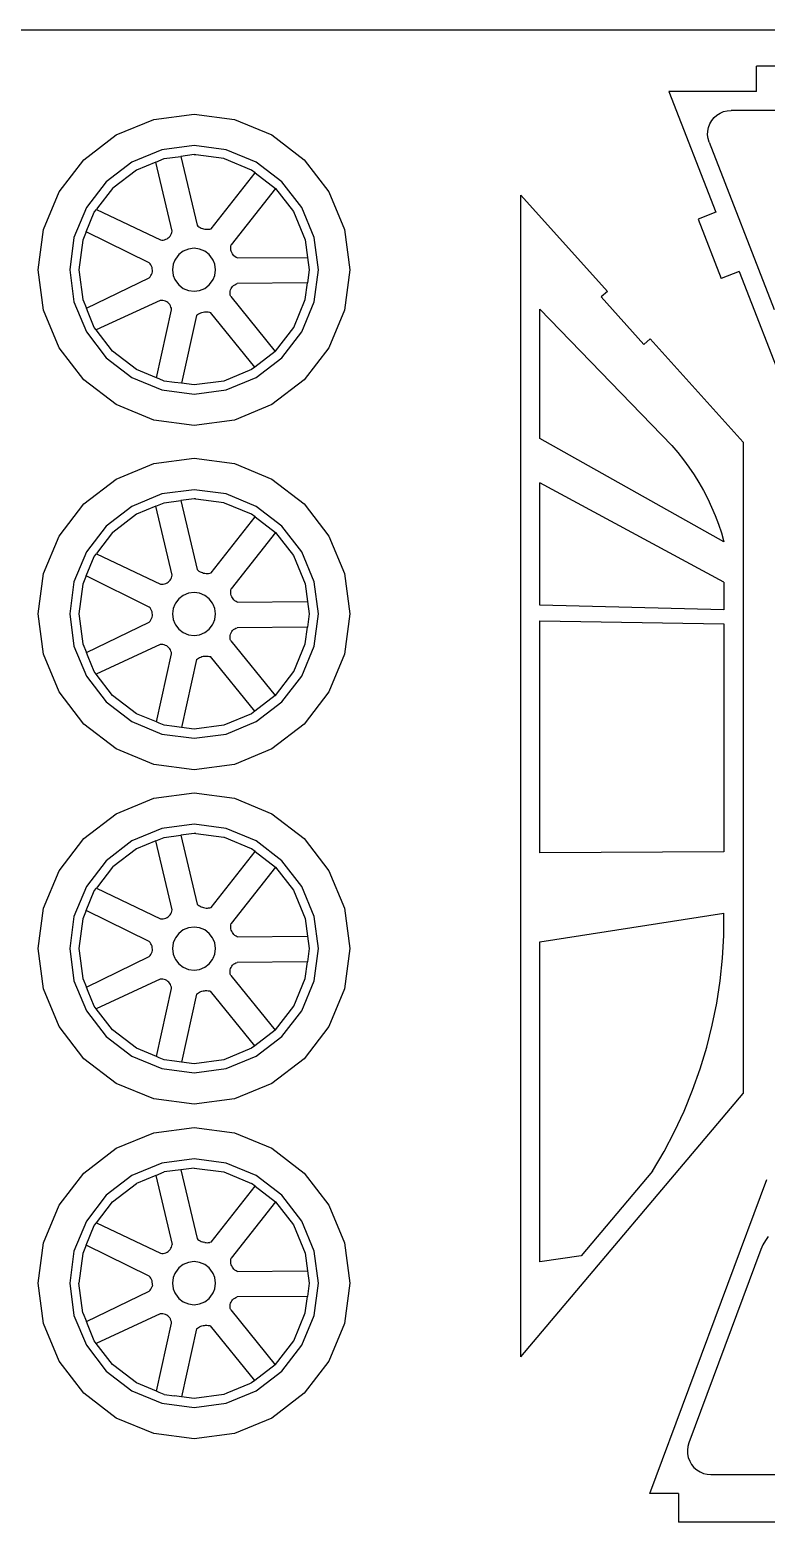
# Model space of a CAD drawing. Extents: x -24.2 to 24.2, y -5.6 to 5.6.
# Drawn here: x 18.857 to 21.166, y 0.9 to 5.583 of the extents above; entities that cross this region are included whole.
import ezdxf

# ---------------------------------------------------------------- set-up
doc = ezdxf.new("R2010")
doc.units = 0
doc.header["$MEASUREMENT"] = 0
doc.layers.get('0').update_dxf_attribs({"linetype": 'CONTINUOUS'})

msp = doc.modelspace()

# ---------------------------------------------------------------- linework, layer by layer
for p, q in [((-24.1509, 5.583), (24.1509, 5.583)), ((21.1364, 5.39), (21.1364, 5.4693)), ((22.8364, 5.4693), (21.1364, 5.4693)), ((20.8612, 5.39), (21.0086, 5.011)), ((21.1364, 5.39), (20.8612, 5.39)), ((19.1272, 5.2532), (19.2451, 5.302)), ((19.2451, 5.302), (19.3716, 5.3187)), ((19.3716, 5.3187), (19.498, 5.302)), ((19.498, 5.302), (19.6159, 5.2532)), ((20.9895, 5.2879), (20.9954, 5.2982)), ((20.9954, 5.2982), (21.0029, 5.3074)), ((21.0029, 5.3074), (21.0117, 5.3153)), ((21.0117, 5.3153), (21.0217, 5.3216)), ((21.0217, 5.3216), (21.0326, 5.3263)), ((21.0326, 5.3263), (21.0441, 5.3292)), ((21.0441, 5.3292), (21.056, 5.3301)), ((22.9168, 5.3301), (21.056, 5.3301)), ((19.026, 5.1755), (19.1272, 5.2532)), ((19.6159, 5.2532), (19.7171, 5.1755)), ((20.9827, 5.2533), (20.9831, 5.2651)), ((20.9842, 5.2415), (20.9827, 5.2533)), ((20.9831, 5.2651), (20.9854, 5.2768)), ((20.9854, 5.2768), (20.9895, 5.2879)), ((19.2706, 5.2067), (19.1766, 5.1677)), ((19.3716, 5.22), (19.2706, 5.2067)), ((19.4725, 5.2067), (19.3716, 5.22)), ((19.5666, 5.1677), (19.4725, 5.2067)), ((20.9876, 5.2301), (20.9842, 5.2415)), ((20.9876, 5.2301), (21.1917, 4.7054)), ((18.9484, 5.0743), (19.026, 5.1755)), ((19.1766, 5.1677), (19.0958, 5.1058)), ((19.2516, 5.168), (19.1909, 5.1429)), ((19.2516, 5.168), (19.2781, 5.179)), ((19.3025, 4.9516), (19.2516, 5.168)), ((19.2781, 5.179), (19.3299, 5.1858)), ((19.3716, 5.1913), (19.3299, 5.1858)), ((19.3299, 5.1858), (19.3809, 4.9697)), ((19.3726, 5.1912), (19.3716, 5.1913)), ((19.373, 5.1911), (19.3726, 5.1912)), ((19.3733, 5.1911), (19.373, 5.1911)), ((19.3737, 5.191), (19.3733, 5.1911)), ((19.3741, 5.191), (19.3737, 5.191)), ((19.3745, 5.1909), (19.3741, 5.191)), ((19.3749, 5.1909), (19.3745, 5.1909)), ((19.3753, 5.1908), (19.3749, 5.1909)), ((19.3758, 5.1908), (19.3753, 5.1908)), ((19.3762, 5.1907), (19.3758, 5.1908)), ((19.3767, 5.1907), (19.3762, 5.1907)), ((19.3772, 5.1906), (19.3767, 5.1907)), ((19.3776, 5.1905), (19.3772, 5.1906)), ((19.4651, 5.179), (19.3776, 5.1905)), ((19.4671, 5.1782), (19.4651, 5.179)), ((19.5522, 5.1429), (19.4671, 5.1782)), ((19.6473, 5.1058), (19.5666, 5.1677)), ((19.7171, 5.1755), (19.7948, 5.0743)), ((19.0958, 5.1058), (19.0338, 5.025)), ((19.1909, 5.1429), (19.1168, 5.086)), ((19.4252, 4.9589), (19.5632, 5.1345)), ((19.5632, 5.1345), (19.5522, 5.1429)), ((19.5632, 5.1345), (19.6271, 5.0855)), ((19.7093, 5.025), (19.6473, 5.1058)), ((18.8995, 4.9565), (18.9484, 5.0743)), ((19.1161, 5.0855), (19.069, 5.0242)), ((19.1168, 5.086), (19.1161, 5.0855)), ((19.6271, 5.0855), (19.488, 4.9084)), ((19.6271, 5.0855), (19.6831, 5.0131)), ((19.7948, 5.0743), (19.8436, 4.9565)), ((20.3962, 1.4184), (20.3962, 5.0643)), ((20.3962, 5.0643), (20.6683, 4.762)), ((19.0338, 5.025), (18.9949, 4.9309)), ((19.0586, 5.0107), (19.0651, 5.0191)), ((19.069, 5.0242), (19.0651, 5.0191)), ((19.0651, 5.0191), (19.2665, 4.9238)), ((19.6831, 5.0131), (19.7202, 4.9245)), ((19.7483, 4.9309), (19.7093, 5.025)), ((21.0086, 5.011), (20.9527, 4.9892)), ((19.0332, 4.9493), (19.0586, 5.0107)), ((19.3809, 4.9697), (19.3839, 4.9671)), ((19.3839, 4.9671), (19.3871, 4.9648)), ((19.3871, 4.9648), (19.3905, 4.9627)), ((20.9527, 4.9892), (21.0252, 4.8028)), ((18.8829, 4.83), (18.8995, 4.9565)), ((18.9949, 4.9309), (18.9816, 4.83)), ((19.0225, 4.9235), (19.0102, 4.83)), ((19.0332, 4.9493), (19.0225, 4.9235)), ((19.2311, 4.8517), (19.0332, 4.9493)), ((19.2665, 4.9238), (19.2707, 4.9234)), ((19.2707, 4.9234), (19.275, 4.9235)), ((19.275, 4.9235), (19.2792, 4.9243)), ((19.2792, 4.9243), (19.2832, 4.9256)), ((19.2832, 4.9256), (19.2871, 4.9274)), ((19.2871, 4.9274), (19.2906, 4.9298)), ((19.2906, 4.9298), (19.2938, 4.9326)), ((19.2938, 4.9326), (19.2966, 4.9359)), ((19.2966, 4.9359), (19.2989, 4.9395)), ((19.2989, 4.9395), (19.3006, 4.9434)), ((19.3006, 4.9434), (19.3019, 4.9474)), ((19.3019, 4.9474), (19.3025, 4.9516)), ((19.3905, 4.9627), (19.3941, 4.961)), ((19.3941, 4.961), (19.3978, 4.9596)), ((19.3978, 4.9596), (19.4016, 4.9585)), ((19.4016, 4.9585), (19.4055, 4.9577)), ((19.4055, 4.9577), (19.4094, 4.9572)), ((19.4094, 4.9572), (19.4134, 4.9571)), ((19.4134, 4.9571), (19.4174, 4.9574)), ((19.4174, 4.9574), (19.4213, 4.9579)), ((19.4213, 4.9579), (19.4252, 4.9589)), ((19.7202, 4.9245), (19.7278, 4.8687)), ((19.7616, 4.83), (19.7483, 4.9309)), ((19.8436, 4.9565), (19.8603, 4.83)), ((19.3238, 4.8777), (19.3131, 4.8637)), ((19.3378, 4.8884), (19.3238, 4.8777)), ((19.3541, 4.8952), (19.3378, 4.8884)), ((19.3716, 4.8975), (19.3541, 4.8952)), ((19.389, 4.8952), (19.3716, 4.8975)), ((19.4053, 4.8884), (19.389, 4.8952)), ((19.4193, 4.8777), (19.4053, 4.8884)), ((19.43, 4.8637), (19.4193, 4.8777)), ((19.4866, 4.9002), (19.4871, 4.9043)), ((19.4867, 4.8961), (19.4866, 4.9002)), ((19.4872, 4.892), (19.4867, 4.8961)), ((19.4871, 4.9043), (19.488, 4.9084)), ((19.4882, 4.888), (19.4872, 4.892)), ((19.4897, 4.8841), (19.4882, 4.888)), ((19.4917, 4.8805), (19.4897, 4.8841)), ((19.4941, 4.8771), (19.4917, 4.8805)), ((19.4969, 4.874), (19.4941, 4.8771)), ((19.5, 4.8713), (19.4969, 4.874)), ((19.5034, 4.869), (19.5, 4.8713)), ((18.8995, 4.7035), (18.8829, 4.83)), ((18.9816, 4.83), (18.9949, 4.729)), ((19.0102, 4.83), (19.0112, 4.8228)), ((19.2338, 4.8488), (19.2311, 4.8517)), ((19.2363, 4.8452), (19.2338, 4.8488)), ((19.2383, 4.8413), (19.2363, 4.8452)), ((19.2398, 4.8371), (19.2383, 4.8413)), ((19.2407, 4.8328), (19.2398, 4.8371)), ((19.2399, 4.8197), (19.2408, 4.824)), ((19.241, 4.8284), (19.2407, 4.8328)), ((19.2408, 4.824), (19.241, 4.8284)), ((19.3064, 4.8475), (19.3041, 4.83)), ((19.3041, 4.83), (19.3064, 4.8125)), ((19.3116, 4.86), (19.3064, 4.8475)), ((19.3131, 4.8637), (19.3116, 4.86)), ((19.4316, 4.86), (19.43, 4.8637)), ((19.4368, 4.8475), (19.4316, 4.86)), ((19.4391, 4.83), (19.4368, 4.8475)), ((19.4368, 4.8125), (19.4391, 4.83)), ((19.5071, 4.8671), (19.5034, 4.869)), ((19.5071, 4.8671), (19.7278, 4.8687)), ((19.7329, 4.83), (19.7275, 4.7887)), ((19.7278, 4.8687), (19.7329, 4.83)), ((19.7483, 4.729), (19.7616, 4.83)), ((19.8603, 4.83), (19.8436, 4.7035)), ((21.0811, 4.8246), (21.0252, 4.8028)), ((21.0811, 4.8246), (21.2286, 4.4455)), ((19.0112, 4.8228), (19.0225, 4.7365)), ((19.0338, 4.7093), (19.2311, 4.8047)), ((19.2311, 4.8047), (19.234, 4.8079)), ((19.234, 4.8079), (19.2365, 4.8116)), ((19.2365, 4.8116), (19.2385, 4.8155)), ((19.2385, 4.8155), (19.2399, 4.8197)), ((19.3064, 4.8125), (19.3116, 4.8)), ((19.3116, 4.8), (19.3131, 4.7962)), ((19.3131, 4.7962), (19.3238, 4.7823)), ((19.3238, 4.7823), (19.3378, 4.7715)), ((19.4053, 4.7715), (19.4193, 4.7823)), ((19.4193, 4.7823), (19.43, 4.7962)), ((19.43, 4.7962), (19.4316, 4.8)), ((19.4316, 4.8), (19.4368, 4.8125)), ((19.4901, 4.7746), (19.4927, 4.7779)), ((19.4927, 4.7779), (19.4958, 4.7808)), ((19.4958, 4.7808), (19.4993, 4.7833)), ((19.4993, 4.7833), (19.5031, 4.7853)), ((19.5031, 4.7853), (19.5071, 4.7867)), ((19.7275, 4.7887), (19.5071, 4.7867)), ((19.7206, 4.7365), (19.7275, 4.7887)), ((19.0225, 4.7365), (19.0338, 4.7093)), ((19.2654, 4.7337), (19.0648, 4.6412)), ((19.2697, 4.734), (19.2654, 4.7337)), ((19.274, 4.7337), (19.2697, 4.734)), ((19.2782, 4.7329), (19.274, 4.7337)), ((19.2822, 4.7314), (19.2782, 4.7329)), ((19.286, 4.7295), (19.2822, 4.7314)), ((19.3378, 4.7715), (19.3541, 4.7648)), ((19.3541, 4.7648), (19.3716, 4.7625)), ((19.3716, 4.7625), (19.389, 4.7648)), ((19.389, 4.7648), (19.4053, 4.7715)), ((19.4846, 4.7586), (19.4851, 4.7629)), ((19.4846, 4.7543), (19.4846, 4.7586)), ((19.4853, 4.7501), (19.4846, 4.7543)), ((19.4851, 4.7629), (19.4862, 4.767)), ((19.4865, 4.746), (19.4853, 4.7501)), ((19.4862, 4.767), (19.4879, 4.7709)), ((19.4865, 4.746), (19.6261, 4.5737)), ((19.4879, 4.7709), (19.4901, 4.7746)), ((19.6845, 4.6493), (19.7206, 4.7365)), ((20.6683, 4.762), (20.649, 4.7447)), ((20.649, 4.7447), (20.7828, 4.596)), ((18.9484, 4.5856), (18.8995, 4.7035)), ((18.9949, 4.729), (19.0338, 4.635)), ((19.0394, 4.6957), (19.0338, 4.7093)), ((19.0586, 4.6493), (19.0394, 4.6957)), ((19.2539, 4.491), (19.301, 4.7048)), ((19.2895, 4.727), (19.286, 4.7295)), ((19.2926, 4.7241), (19.2895, 4.727)), ((19.2953, 4.7208), (19.2926, 4.7241)), ((19.2976, 4.7171), (19.2953, 4.7208)), ((19.2993, 4.7132), (19.2976, 4.7171)), ((19.3004, 4.7091), (19.2993, 4.7132)), ((19.301, 4.7048), (19.3004, 4.7091)), ((19.3788, 4.6868), (19.3323, 4.4738)), ((19.3788, 4.6868), (19.382, 4.6892)), ((19.382, 4.6892), (19.3853, 4.6914)), ((19.3853, 4.6914), (19.3888, 4.6932)), ((19.3888, 4.6932), (19.3924, 4.6948)), ((19.3924, 4.6948), (19.3962, 4.6961)), ((19.3962, 4.6961), (19.4001, 4.6971)), ((19.4001, 4.6971), (19.404, 4.6977)), ((19.404, 4.6977), (19.4079, 4.698)), ((19.4079, 4.698), (19.4119, 4.698)), ((19.4119, 4.698), (19.4159, 4.6977)), ((19.4159, 4.6977), (19.4198, 4.697)), ((19.4198, 4.697), (19.4236, 4.6961)), ((19.5624, 4.5248), (19.4236, 4.6961)), ((19.7093, 4.635), (19.7483, 4.729)), ((19.8436, 4.7035), (19.7948, 4.5856)), ((20.8702, 4.2786), (20.4561, 4.7065)), ((20.4561, 4.3002), (20.4561, 4.7065)), ((19.0648, 4.6412), (19.0586, 4.6493)), ((19.1161, 4.5745), (19.0648, 4.6412)), ((19.6271, 4.5745), (19.6845, 4.6493)), ((19.0338, 4.635), (19.0958, 4.5542)), ((19.6473, 4.5542), (19.7093, 4.635)), ((20.8021, 4.6134), (20.7828, 4.596)), ((20.8021, 4.6134), (21.0937, 4.2893)), ((19.026, 4.4844), (18.9484, 4.5856)), ((19.0958, 4.5542), (19.1766, 4.4922)), ((19.1909, 4.5171), (19.1161, 4.5745)), ((19.6261, 4.5737), (19.5624, 4.5248)), ((19.5666, 4.4922), (19.6473, 4.5542)), ((19.6261, 4.5737), (19.6271, 4.5745)), ((19.7948, 4.5856), (19.7171, 4.4844)), ((19.2539, 4.491), (19.1909, 4.5171)), ((19.5522, 4.5171), (19.4651, 4.481)), ((19.5624, 4.5248), (19.5522, 4.5171)), ((19.1272, 4.4068), (19.026, 4.4844)), ((19.1766, 4.4922), (19.2706, 4.4533)), ((19.2624, 4.4874), (19.2539, 4.491)), ((19.2781, 4.481), (19.2624, 4.4874)), ((19.2706, 4.4533), (19.3716, 4.44)), ((19.3105, 4.4767), (19.2781, 4.481)), ((19.3323, 4.4738), (19.3105, 4.4767)), ((19.3716, 4.4686), (19.3323, 4.4738)), ((19.4651, 4.481), (19.3716, 4.4686)), ((19.3716, 4.44), (19.4725, 4.4533)), ((19.4725, 4.4533), (19.5666, 4.4922)), ((19.7171, 4.4844), (19.6159, 4.4068)), ((19.2451, 4.358), (19.1272, 4.4068)), ((19.6159, 4.4068), (19.498, 4.358)), ((19.3716, 4.3413), (19.2451, 4.358)), ((19.498, 4.358), (19.3716, 4.3413)), ((21.0338, 3.9766), (20.4561, 4.3002)), ((20.8702, 4.2786), (20.889, 4.2567)), ((21.0937, 4.2893), (21.0937, 2.2451)), ((19.1272, 4.1732), (19.2451, 4.222)), ((19.2451, 4.222), (19.3716, 4.2387)), ((19.3716, 4.2387), (19.498, 4.222)), ((19.498, 4.222), (19.6159, 4.1732)), ((20.889, 4.2567), (20.9069, 4.234)), ((20.9069, 4.234), (20.924, 4.2107)), ((19.026, 4.0955), (19.1272, 4.1732)), ((19.6159, 4.1732), (19.7171, 4.0955)), ((20.924, 4.2107), (20.9401, 4.1868)), ((20.9401, 4.1868), (20.9553, 4.1622)), ((19.2706, 4.1267), (19.1766, 4.0877)), ((19.3716, 4.14), (19.2706, 4.1267)), ((19.4725, 4.1267), (19.3716, 4.14)), ((19.5666, 4.0877), (19.4725, 4.1267)), ((20.4561, 3.7771), (20.4561, 4.162)), ((21.0338, 3.8494), (20.4561, 4.162)), ((20.9553, 4.1622), (20.9696, 4.1371)), ((20.9696, 4.1371), (20.9828, 4.1115)), ((18.9484, 3.9943), (19.026, 4.0955)), ((19.1766, 4.0877), (19.0958, 4.0258)), ((19.2516, 4.088), (19.1909, 4.0629)), ((19.2516, 4.088), (19.2781, 4.099)), ((19.3025, 3.8716), (19.2516, 4.088)), ((19.2781, 4.099), (19.3299, 4.1058)), ((19.3716, 4.1113), (19.3299, 4.1058)), ((19.3299, 4.1058), (19.3809, 3.8897)), ((19.3726, 4.1112), (19.3716, 4.1113)), ((19.373, 4.1111), (19.3726, 4.1112)), ((19.3733, 4.1111), (19.373, 4.1111)), ((19.3737, 4.111), (19.3733, 4.1111)), ((19.3741, 4.111), (19.3737, 4.111)), ((19.3745, 4.1109), (19.3741, 4.111)), ((19.3749, 4.1109), (19.3745, 4.1109)), ((19.3753, 4.1108), (19.3749, 4.1109)), ((19.3758, 4.1108), (19.3753, 4.1108)), ((19.3762, 4.1107), (19.3758, 4.1108)), ((19.3767, 4.1107), (19.3762, 4.1107)), ((19.3772, 4.1106), (19.3767, 4.1107)), ((19.3776, 4.1105), (19.3772, 4.1106)), ((19.4651, 4.099), (19.3776, 4.1105)), ((19.4671, 4.0982), (19.4651, 4.099)), ((19.5522, 4.0629), (19.4671, 4.0982)), ((19.6473, 4.0258), (19.5666, 4.0877)), ((19.7171, 4.0955), (19.7948, 3.9943)), ((20.9828, 4.1115), (20.9951, 4.0853)), ((20.9951, 4.0853), (21.0063, 4.0587)), ((19.1909, 4.0629), (19.1168, 4.006)), ((19.4252, 3.8789), (19.5632, 4.0545)), ((19.5632, 4.0545), (19.5522, 4.0629)), ((19.5632, 4.0545), (19.6271, 4.0055)), ((21.0063, 4.0587), (21.0165, 4.0317)), ((21.0165, 4.0317), (21.0257, 4.0043)), ((18.8995, 3.8765), (18.9484, 3.9943)), ((19.0958, 4.0258), (19.0338, 3.945)), ((19.1161, 4.0055), (19.069, 3.9442)), ((19.1168, 4.006), (19.1161, 4.0055)), ((19.6271, 4.0055), (19.488, 3.8284)), ((19.6271, 4.0055), (19.6831, 3.9331)), ((19.7093, 3.945), (19.6473, 4.0258)), ((19.7948, 3.9943), (19.8436, 3.8765)), ((21.0257, 4.0043), (21.0338, 3.9766)), ((19.0338, 3.945), (18.9949, 3.8509)), ((19.0586, 3.9307), (19.0651, 3.9391)), ((19.069, 3.9442), (19.0651, 3.9391)), ((19.0651, 3.9391), (19.2665, 3.8438)), ((19.7483, 3.8509), (19.7093, 3.945)), ((19.0332, 3.8693), (19.0586, 3.9307)), ((19.3809, 3.8897), (19.3839, 3.8871)), ((19.3839, 3.8871), (19.3871, 3.8848)), ((19.6831, 3.9331), (19.7202, 3.8445)), ((18.8829, 3.75), (18.8995, 3.8765)), ((18.9949, 3.8509), (18.9816, 3.75)), ((19.0225, 3.8435), (19.0102, 3.75)), ((19.0332, 3.8693), (19.0225, 3.8435)), ((19.2311, 3.7717), (19.0332, 3.8693)), ((19.2665, 3.8438), (19.2707, 3.8434)), ((19.2707, 3.8434), (19.275, 3.8435)), ((19.275, 3.8435), (19.2792, 3.8443)), ((19.2792, 3.8443), (19.2832, 3.8456)), ((19.2832, 3.8456), (19.2871, 3.8474)), ((19.2871, 3.8474), (19.2906, 3.8498)), ((19.2906, 3.8498), (19.2938, 3.8526)), ((19.2938, 3.8526), (19.2966, 3.8559)), ((19.2966, 3.8559), (19.2989, 3.8595)), ((19.2989, 3.8595), (19.3006, 3.8634)), ((19.3006, 3.8634), (19.3019, 3.8674)), ((19.3019, 3.8674), (19.3025, 3.8716)), ((19.3871, 3.8848), (19.3905, 3.8827)), ((19.3905, 3.8827), (19.3941, 3.881)), ((19.3941, 3.881), (19.3978, 3.8796)), ((19.3978, 3.8796), (19.4016, 3.8785)), ((19.4016, 3.8785), (19.4055, 3.8777)), ((19.4055, 3.8777), (19.4094, 3.8772)), ((19.4094, 3.8772), (19.4134, 3.8771)), ((19.4134, 3.8771), (19.4174, 3.8774)), ((19.4174, 3.8774), (19.4213, 3.8779)), ((19.4213, 3.8779), (19.4252, 3.8789)), ((19.7202, 3.8445), (19.7278, 3.7887)), ((19.7616, 3.75), (19.7483, 3.8509)), ((19.8436, 3.8765), (19.8603, 3.75)), ((21.0338, 3.8494), (21.0338, 3.7632)), ((19.3238, 3.7977), (19.3131, 3.7837)), ((19.3378, 3.8084), (19.3238, 3.7977)), ((19.3541, 3.8152), (19.3378, 3.8084)), ((19.3716, 3.8175), (19.3541, 3.8152)), ((19.389, 3.8152), (19.3716, 3.8175)), ((19.4053, 3.8084), (19.389, 3.8152)), ((19.4193, 3.7977), (19.4053, 3.8084)), ((19.43, 3.7837), (19.4193, 3.7977)), ((19.4866, 3.8202), (19.4871, 3.8243)), ((19.4867, 3.8161), (19.4866, 3.8202)), ((19.4872, 3.812), (19.4867, 3.8161)), ((19.4871, 3.8243), (19.488, 3.8284)), ((19.4882, 3.808), (19.4872, 3.812)), ((19.4897, 3.8041), (19.4882, 3.808)), ((19.4917, 3.8005), (19.4897, 3.8041)), ((19.4941, 3.7971), (19.4917, 3.8005)), ((19.4969, 3.794), (19.4941, 3.7971)), ((19.5, 3.7913), (19.4969, 3.794)), ((18.8995, 3.6235), (18.8829, 3.75)), ((18.9816, 3.75), (18.9949, 3.649)), ((19.0102, 3.75), (19.0112, 3.7428)), ((19.2338, 3.7688), (19.2311, 3.7717)), ((19.2363, 3.7652), (19.2338, 3.7688)), ((19.2383, 3.7613), (19.2363, 3.7652)), ((19.2398, 3.7571), (19.2383, 3.7613)), ((19.2407, 3.7528), (19.2398, 3.7571)), ((19.241, 3.7484), (19.2407, 3.7528)), ((19.2408, 3.744), (19.241, 3.7484)), ((19.3064, 3.7675), (19.3041, 3.75)), ((19.3041, 3.75), (19.3064, 3.7325)), ((19.3116, 3.78), (19.3064, 3.7675)), ((19.3131, 3.7837), (19.3116, 3.78)), ((19.4316, 3.78), (19.43, 3.7837)), ((19.4368, 3.7675), (19.4316, 3.78)), ((19.4391, 3.75), (19.4368, 3.7675)), ((19.4368, 3.7325), (19.4391, 3.75)), ((19.5034, 3.789), (19.5, 3.7913)), ((19.5071, 3.7871), (19.5034, 3.789)), ((19.5071, 3.7871), (19.7278, 3.7887)), ((19.7329, 3.75), (19.7275, 3.7087)), ((19.7278, 3.7887), (19.7329, 3.75)), ((19.7483, 3.649), (19.7616, 3.75)), ((19.8603, 3.75), (19.8436, 3.6235)), ((21.0338, 3.7632), (20.4561, 3.7771)), ((19.0112, 3.7428), (19.0225, 3.6565)), ((19.0338, 3.6293), (19.2311, 3.7247)), ((19.2311, 3.7247), (19.234, 3.7279)), ((19.234, 3.7279), (19.2365, 3.7316)), ((19.2365, 3.7316), (19.2385, 3.7355)), ((19.2385, 3.7355), (19.2399, 3.7397)), ((19.2399, 3.7397), (19.2408, 3.744)), ((19.3064, 3.7325), (19.3116, 3.72)), ((19.3116, 3.72), (19.3131, 3.7162)), ((19.3131, 3.7162), (19.3238, 3.7023)), ((19.3238, 3.7023), (19.3378, 3.6915)), ((19.4053, 3.6915), (19.4193, 3.7023)), ((19.4193, 3.7023), (19.43, 3.7162)), ((19.43, 3.7162), (19.4316, 3.72)), ((19.4316, 3.72), (19.4368, 3.7325)), ((19.4927, 3.6979), (19.4958, 3.7008)), ((19.4958, 3.7008), (19.4993, 3.7033)), ((19.4993, 3.7033), (19.5031, 3.7053)), ((19.5031, 3.7053), (19.5071, 3.7067)), ((19.7275, 3.7087), (19.5071, 3.7067)), ((19.7206, 3.6565), (19.7275, 3.7087)), ((20.4561, 3.0008), (20.4561, 3.7281)), ((20.4561, 3.7281), (21.0338, 3.7194)), ((21.0338, 3.7194), (21.0338, 3.0034)), ((19.0225, 3.6565), (19.0338, 3.6293)), ((19.2654, 3.6537), (19.0648, 3.5612)), ((19.2697, 3.654), (19.2654, 3.6537)), ((19.274, 3.6537), (19.2697, 3.654)), ((19.2782, 3.6529), (19.274, 3.6537)), ((19.2822, 3.6514), (19.2782, 3.6529)), ((19.3378, 3.6915), (19.3541, 3.6848)), ((19.3541, 3.6848), (19.3716, 3.6825)), ((19.3716, 3.6825), (19.389, 3.6848)), ((19.389, 3.6848), (19.4053, 3.6915)), ((19.4846, 3.6786), (19.4851, 3.6829)), ((19.4846, 3.6743), (19.4846, 3.6786)), ((19.4853, 3.6701), (19.4846, 3.6743)), ((19.4851, 3.6829), (19.4862, 3.687)), ((19.4865, 3.666), (19.4853, 3.6701)), ((19.4862, 3.687), (19.4879, 3.6909)), ((19.4865, 3.666), (19.6261, 3.4937)), ((19.4879, 3.6909), (19.4901, 3.6946)), ((19.4901, 3.6946), (19.4927, 3.6979)), ((19.6845, 3.5693), (19.7206, 3.6565)), ((18.9484, 3.5056), (18.8995, 3.6235)), ((18.9949, 3.649), (19.0338, 3.555)), ((19.0394, 3.6157), (19.0338, 3.6293)), ((19.0586, 3.5693), (19.0394, 3.6157)), ((19.2539, 3.411), (19.301, 3.6248)), ((19.286, 3.6495), (19.2822, 3.6514)), ((19.2895, 3.647), (19.286, 3.6495)), ((19.2926, 3.6441), (19.2895, 3.647)), ((19.2953, 3.6408), (19.2926, 3.6441)), ((19.2976, 3.6371), (19.2953, 3.6408)), ((19.2993, 3.6332), (19.2976, 3.6371)), ((19.3004, 3.6291), (19.2993, 3.6332)), ((19.301, 3.6248), (19.3004, 3.6291)), ((19.3788, 3.6068), (19.3323, 3.3938)), ((19.3788, 3.6068), (19.382, 3.6092)), ((19.382, 3.6092), (19.3853, 3.6114)), ((19.3853, 3.6114), (19.3888, 3.6132)), ((19.3888, 3.6132), (19.3924, 3.6148)), ((19.3924, 3.6148), (19.3962, 3.6161)), ((19.3962, 3.6161), (19.4001, 3.6171)), ((19.4001, 3.6171), (19.404, 3.6177)), ((19.404, 3.6177), (19.4079, 3.618)), ((19.4079, 3.618), (19.4119, 3.618)), ((19.4119, 3.618), (19.4159, 3.6177)), ((19.4159, 3.6177), (19.4198, 3.617)), ((19.4198, 3.617), (19.4236, 3.6161)), ((19.5624, 3.4448), (19.4236, 3.6161)), ((19.7093, 3.555), (19.7483, 3.649)), ((19.8436, 3.6235), (19.7948, 3.5056)), ((19.0648, 3.5612), (19.0586, 3.5693)), ((19.1161, 3.4945), (19.0648, 3.5612)), ((19.6271, 3.4945), (19.6845, 3.5693)), ((19.0338, 3.555), (19.0958, 3.4742)), ((19.6473, 3.4742), (19.7093, 3.555)), ((19.026, 3.4044), (18.9484, 3.5056)), ((19.0958, 3.4742), (19.1766, 3.4122)), ((19.1909, 3.4371), (19.1161, 3.4945)), ((19.6261, 3.4937), (19.5624, 3.4448)), ((19.5666, 3.4122), (19.6473, 3.4742)), ((19.6261, 3.4937), (19.6271, 3.4945)), ((19.7948, 3.5056), (19.7171, 3.4044)), ((19.2539, 3.411), (19.1909, 3.4371)), ((19.5522, 3.4371), (19.4651, 3.401)), ((19.5624, 3.4448), (19.5522, 3.4371)), ((19.1272, 3.3268), (19.026, 3.4044)), ((19.1766, 3.4122), (19.2706, 3.3733)), ((19.2624, 3.4074), (19.2539, 3.411)), ((19.2781, 3.401), (19.2624, 3.4074)), ((19.2706, 3.3733), (19.3716, 3.36)), ((19.3105, 3.3967), (19.2781, 3.401)), ((19.3323, 3.3938), (19.3105, 3.3967)), ((19.3716, 3.3886), (19.3323, 3.3938)), ((19.4651, 3.401), (19.3716, 3.3886)), ((19.3716, 3.36), (19.4725, 3.3733)), ((19.4725, 3.3733), (19.5666, 3.4122)), ((19.7171, 3.4044), (19.6159, 3.3268)), ((19.2451, 3.278), (19.1272, 3.3268)), ((19.6159, 3.3268), (19.498, 3.278)), ((19.3716, 3.2613), (19.2451, 3.278)), ((19.498, 3.278), (19.3716, 3.2613)), ((19.2451, 3.172), (19.3716, 3.1887)), ((19.3716, 3.1887), (19.498, 3.172)), ((19.1272, 3.1232), (19.2451, 3.172)), ((19.498, 3.172), (19.6159, 3.1232)), ((19.026, 3.0455), (19.1272, 3.1232)), ((19.6159, 3.1232), (19.7171, 3.0455)), ((18.9484, 2.9443), (19.026, 3.0455)), ((19.2706, 3.0767), (19.1766, 3.0377)), ((19.2516, 3.038), (19.2781, 3.049)), ((19.3716, 3.09), (19.2706, 3.0767)), ((19.2781, 3.049), (19.3299, 3.0558)), ((19.3716, 3.0613), (19.3299, 3.0558)), ((19.3299, 3.0558), (19.3809, 2.8397)), ((19.4725, 3.0767), (19.3716, 3.09)), ((19.3726, 3.0612), (19.3716, 3.0613)), ((19.373, 3.0611), (19.3726, 3.0612)), ((19.3733, 3.0611), (19.373, 3.0611)), ((19.3737, 3.061), (19.3733, 3.0611)), ((19.3741, 3.061), (19.3737, 3.061)), ((19.3745, 3.0609), (19.3741, 3.061)), ((19.3749, 3.0609), (19.3745, 3.0609)), ((19.3753, 3.0608), (19.3749, 3.0609)), ((19.3758, 3.0608), (19.3753, 3.0608)), ((19.3762, 3.0607), (19.3758, 3.0608)), ((19.3767, 3.0607), (19.3762, 3.0607)), ((19.3772, 3.0606), (19.3767, 3.0607)), ((19.3776, 3.0605), (19.3772, 3.0606)), ((19.4651, 3.049), (19.3776, 3.0605)), ((19.4671, 3.0482), (19.4651, 3.049)), ((19.5522, 3.0129), (19.4671, 3.0482)), ((19.5666, 3.0377), (19.4725, 3.0767)), ((19.7171, 3.0455), (19.7948, 2.9443)), ((19.1766, 3.0377), (19.0958, 2.9758)), ((19.1909, 3.0129), (19.1168, 2.956)), ((19.2516, 3.038), (19.1909, 3.0129)), ((19.3025, 2.8216), (19.2516, 3.038)), ((19.4252, 2.8289), (19.5632, 3.0045)), ((19.5632, 3.0045), (19.5522, 3.0129)), ((19.5632, 3.0045), (19.6271, 2.9555)), ((19.6473, 2.9758), (19.5666, 3.0377)), ((21.0338, 3.0034), (20.4561, 3.0008)), ((19.0958, 2.9758), (19.0338, 2.895)), ((19.1161, 2.9555), (19.069, 2.8942)), ((19.1168, 2.956), (19.1161, 2.9555)), ((19.6271, 2.9555), (19.488, 2.7784)), ((19.6271, 2.9555), (19.6831, 2.8831)), ((19.7093, 2.895), (19.6473, 2.9758)), ((18.8995, 2.8265), (18.9484, 2.9443)), ((19.7948, 2.9443), (19.8436, 2.8265)), ((19.0338, 2.895), (18.9949, 2.8009)), ((19.0332, 2.8193), (19.0586, 2.8807)), ((19.0586, 2.8807), (19.0651, 2.8891)), ((19.069, 2.8942), (19.0651, 2.8891)), ((19.0651, 2.8891), (19.2665, 2.7938)), ((19.6831, 2.8831), (19.7202, 2.7945)), ((19.7483, 2.8009), (19.7093, 2.895)), ((18.8829, 2.7), (18.8995, 2.8265)), ((19.0332, 2.8193), (19.0225, 2.7935)), ((19.2311, 2.7217), (19.0332, 2.8193)), ((19.2989, 2.8095), (19.3006, 2.8134)), ((19.3006, 2.8134), (19.3019, 2.8174)), ((19.3019, 2.8174), (19.3025, 2.8216)), ((19.3809, 2.8397), (19.3839, 2.8371)), ((19.3839, 2.8371), (19.3871, 2.8348)), ((19.3871, 2.8348), (19.3905, 2.8327)), ((19.3905, 2.8327), (19.3941, 2.831)), ((19.3941, 2.831), (19.3978, 2.8296)), ((19.3978, 2.8296), (19.4016, 2.8285)), ((19.4016, 2.8285), (19.4055, 2.8277)), ((19.4055, 2.8277), (19.4094, 2.8272)), ((19.4094, 2.8272), (19.4134, 2.8271)), ((19.4134, 2.8271), (19.4174, 2.8274)), ((19.4174, 2.8274), (19.4213, 2.8279)), ((19.4213, 2.8279), (19.4252, 2.8289)), ((19.8436, 2.8265), (19.8603, 2.7)), ((20.4561, 2.7216), (21.0338, 2.8115)), ((21.0331, 2.7406), (21.0338, 2.8115)), ((18.9949, 2.8009), (18.9816, 2.7)), ((19.0225, 2.7935), (19.0102, 2.7)), ((19.2665, 2.7938), (19.2707, 2.7934)), ((19.2707, 2.7934), (19.275, 2.7935)), ((19.275, 2.7935), (19.2792, 2.7943)), ((19.2792, 2.7943), (19.2832, 2.7956)), ((19.2832, 2.7956), (19.2871, 2.7974)), ((19.2871, 2.7974), (19.2906, 2.7998)), ((19.2906, 2.7998), (19.2938, 2.8026)), ((19.2938, 2.8026), (19.2966, 2.8059)), ((19.2966, 2.8059), (19.2989, 2.8095)), ((19.3541, 2.7652), (19.3378, 2.7584)), ((19.3716, 2.7675), (19.3541, 2.7652)), ((19.389, 2.7652), (19.3716, 2.7675)), ((19.4053, 2.7584), (19.389, 2.7652)), ((19.4866, 2.7702), (19.4871, 2.7743)), ((19.4867, 2.7661), (19.4866, 2.7702)), ((19.4872, 2.762), (19.4867, 2.7661)), ((19.4871, 2.7743), (19.488, 2.7784)), ((19.7202, 2.7945), (19.7278, 2.7387)), ((19.7616, 2.7), (19.7483, 2.8009)), ((19.2338, 2.7188), (19.2311, 2.7217)), ((19.2363, 2.7152), (19.2338, 2.7188)), ((19.3064, 2.7175), (19.3041, 2.7)), ((19.3116, 2.73), (19.3064, 2.7175)), ((19.3131, 2.7337), (19.3116, 2.73)), ((19.3238, 2.7477), (19.3131, 2.7337)), ((19.3378, 2.7584), (19.3238, 2.7477)), ((19.4193, 2.7477), (19.4053, 2.7584)), ((19.43, 2.7337), (19.4193, 2.7477)), ((19.4316, 2.73), (19.43, 2.7337)), ((19.4368, 2.7175), (19.4316, 2.73)), ((19.4391, 2.7), (19.4368, 2.7175)), ((19.4882, 2.758), (19.4872, 2.762)), ((19.4897, 2.7541), (19.4882, 2.758)), ((19.4917, 2.7505), (19.4897, 2.7541)), ((19.4941, 2.7471), (19.4917, 2.7505)), ((19.4969, 2.744), (19.4941, 2.7471)), ((19.5, 2.7413), (19.4969, 2.744)), ((19.5034, 2.739), (19.5, 2.7413)), ((19.5071, 2.7371), (19.5034, 2.739)), ((19.5071, 2.7371), (19.7278, 2.7387)), ((19.7278, 2.7387), (19.7329, 2.7)), ((20.4561, 1.7173), (20.4561, 2.7216)), ((21.0291, 2.6697), (21.0331, 2.7406)), ((18.8995, 2.5735), (18.8829, 2.7)), ((18.9816, 2.7), (18.9949, 2.599)), ((19.0102, 2.7), (19.0112, 2.6928)), ((19.0112, 2.6928), (19.0225, 2.6065)), ((19.0338, 2.5793), (19.2311, 2.6747)), ((19.2311, 2.6747), (19.234, 2.6779)), ((19.234, 2.6779), (19.2365, 2.6816)), ((19.2383, 2.7113), (19.2363, 2.7152)), ((19.2365, 2.6816), (19.2385, 2.6855)), ((19.2398, 2.7071), (19.2383, 2.7113)), ((19.2385, 2.6855), (19.2399, 2.6897)), ((19.2407, 2.7028), (19.2398, 2.7071)), ((19.2399, 2.6897), (19.2408, 2.694)), ((19.241, 2.6984), (19.2407, 2.7028)), ((19.2408, 2.694), (19.241, 2.6984)), ((19.3041, 2.7), (19.3064, 2.6825)), ((19.3064, 2.6825), (19.3116, 2.67)), ((19.3116, 2.67), (19.3131, 2.6662)), ((19.43, 2.6662), (19.4316, 2.67)), ((19.4316, 2.67), (19.4368, 2.6825)), ((19.4368, 2.6825), (19.4391, 2.7)), ((19.7329, 2.7), (19.7275, 2.6587)), ((19.7483, 2.599), (19.7616, 2.7)), ((19.8603, 2.7), (19.8436, 2.5735)), ((21.0217, 2.5991), (21.0291, 2.6697)), ((19.3131, 2.6662), (19.3238, 2.6523)), ((19.3238, 2.6523), (19.3378, 2.6415)), ((19.3378, 2.6415), (19.3541, 2.6348)), ((19.3541, 2.6348), (19.3716, 2.6325)), ((19.3716, 2.6325), (19.389, 2.6348)), ((19.389, 2.6348), (19.4053, 2.6415)), ((19.4053, 2.6415), (19.4193, 2.6523)), ((19.4193, 2.6523), (19.43, 2.6662)), ((19.4846, 2.6286), (19.4851, 2.6329)), ((19.4846, 2.6243), (19.4846, 2.6286)), ((19.4853, 2.6201), (19.4846, 2.6243)), ((19.4851, 2.6329), (19.4862, 2.637)), ((19.4862, 2.637), (19.4879, 2.6409)), ((19.4879, 2.6409), (19.4901, 2.6446)), ((19.4901, 2.6446), (19.4927, 2.6479)), ((19.4927, 2.6479), (19.4958, 2.6508)), ((19.4958, 2.6508), (19.4993, 2.6533)), ((19.4993, 2.6533), (19.5031, 2.6553)), ((19.5031, 2.6553), (19.5071, 2.6567)), ((19.7275, 2.6587), (19.5071, 2.6567)), ((19.7206, 2.6065), (19.7275, 2.6587)), ((18.9949, 2.599), (19.0338, 2.505)), ((19.0225, 2.6065), (19.0338, 2.5793)), ((19.0394, 2.5657), (19.0338, 2.5793)), ((19.2654, 2.6037), (19.0648, 2.5112)), ((19.2697, 2.604), (19.2654, 2.6037)), ((19.274, 2.6037), (19.2697, 2.604)), ((19.2782, 2.6029), (19.274, 2.6037)), ((19.2822, 2.6014), (19.2782, 2.6029)), ((19.286, 2.5995), (19.2822, 2.6014)), ((19.2895, 2.597), (19.286, 2.5995)), ((19.2926, 2.5941), (19.2895, 2.597)), ((19.2953, 2.5908), (19.2926, 2.5941)), ((19.2976, 2.5871), (19.2953, 2.5908)), ((19.2993, 2.5832), (19.2976, 2.5871)), ((19.3004, 2.5791), (19.2993, 2.5832)), ((19.301, 2.5748), (19.3004, 2.5791)), ((19.4865, 2.616), (19.4853, 2.6201)), ((19.4865, 2.616), (19.6261, 2.4437)), ((19.6845, 2.5193), (19.7206, 2.6065)), ((19.7093, 2.505), (19.7483, 2.599)), ((21.011, 2.529), (21.0217, 2.5991)), ((18.9484, 2.4556), (18.8995, 2.5735)), ((19.0586, 2.5193), (19.0394, 2.5657)), ((19.2539, 2.361), (19.301, 2.5748)), ((19.3788, 2.5568), (19.3323, 2.3438)), ((19.3788, 2.5568), (19.382, 2.5592)), ((19.382, 2.5592), (19.3853, 2.5614)), ((19.3853, 2.5614), (19.3888, 2.5632)), ((19.3888, 2.5632), (19.3924, 2.5648)), ((19.3924, 2.5648), (19.3962, 2.5661)), ((19.3962, 2.5661), (19.4001, 2.5671)), ((19.4001, 2.5671), (19.404, 2.5677)), ((19.404, 2.5677), (19.4079, 2.568)), ((19.4079, 2.568), (19.4119, 2.568)), ((19.4119, 2.568), (19.4159, 2.5677)), ((19.4159, 2.5677), (19.4198, 2.567)), ((19.4198, 2.567), (19.4236, 2.5661)), ((19.5624, 2.3948), (19.4236, 2.5661)), ((19.8436, 2.5735), (19.7948, 2.4556)), ((20.997, 2.4594), (21.011, 2.529)), ((19.0338, 2.505), (19.0958, 2.4242)), ((19.0648, 2.5112), (19.0586, 2.5193)), ((19.1161, 2.4445), (19.0648, 2.5112)), ((19.6271, 2.4445), (19.6845, 2.5193)), ((19.6473, 2.4242), (19.7093, 2.505)), ((19.026, 2.3544), (18.9484, 2.4556)), ((19.1909, 2.3871), (19.1161, 2.4445)), ((19.6261, 2.4437), (19.5624, 2.3948)), ((19.6261, 2.4437), (19.6271, 2.4445)), ((19.7948, 2.4556), (19.7171, 2.3544)), ((20.9797, 2.3906), (20.997, 2.4594)), ((19.0958, 2.4242), (19.1766, 2.3622)), ((19.5624, 2.3948), (19.5522, 2.3871)), ((19.5666, 2.3622), (19.6473, 2.4242)), ((20.9592, 2.3227), (20.9797, 2.3906)), ((19.1272, 2.2768), (19.026, 2.3544)), ((19.1766, 2.3622), (19.2706, 2.3233)), ((19.2539, 2.361), (19.1909, 2.3871)), ((19.2624, 2.3574), (19.2539, 2.361)), ((19.2781, 2.351), (19.2624, 2.3574)), ((19.3105, 2.3467), (19.2781, 2.351)), ((19.3323, 2.3438), (19.3105, 2.3467)), ((19.3716, 2.3386), (19.3323, 2.3438)), ((19.4651, 2.351), (19.3716, 2.3386)), ((19.5522, 2.3871), (19.4651, 2.351)), ((19.4725, 2.3233), (19.5666, 2.3622)), ((19.7171, 2.3544), (19.6159, 2.2768)), ((19.2706, 2.3233), (19.3716, 2.31)), ((19.3716, 2.31), (19.4725, 2.3233)), ((20.9355, 2.2558), (20.9592, 2.3227)), ((19.2451, 2.228), (19.1272, 2.2768)), ((19.6159, 2.2768), (19.498, 2.228)), ((20.9086, 2.1901), (20.9355, 2.2558)), ((19.3716, 2.2113), (19.2451, 2.228)), ((19.498, 2.228), (19.3716, 2.2113)), ((20.3962, 1.4184), (21.0937, 2.2451)), ((20.8787, 2.1257), (20.9086, 2.1901)), ((19.1272, 2.0732), (19.2451, 2.122)), ((19.2451, 2.122), (19.3716, 2.1387)), ((19.3716, 2.1387), (19.498, 2.122)), ((19.498, 2.122), (19.6159, 2.0732)), ((20.8458, 2.0629), (20.8787, 2.1257)), ((19.026, 1.9955), (19.1272, 2.0732)), ((19.6159, 2.0732), (19.7171, 1.9955)), ((20.8099, 2.0016), (20.8458, 2.0629)), ((19.2706, 2.0267), (19.1766, 1.9877)), ((19.3716, 2.04), (19.2706, 2.0267)), ((19.4725, 2.0267), (19.3716, 2.04)), ((19.5666, 1.9877), (19.4725, 2.0267)), ((18.9484, 1.8943), (19.026, 1.9955)), ((19.1766, 1.9877), (19.0958, 1.9258)), ((19.2516, 1.988), (19.1909, 1.9629)), ((19.2516, 1.988), (19.2781, 1.999)), ((19.2516, 1.988), (19.3025, 1.7716)), ((19.3299, 2.0058), (19.2781, 1.999)), ((19.3716, 2.0113), (19.3299, 2.0058)), ((19.3299, 2.0058), (19.3809, 1.7897)), ((19.3716, 2.0113), (19.4651, 1.999)), ((19.4651, 1.999), (19.5522, 1.9629)), ((19.6473, 1.9258), (19.5666, 1.9877)), ((19.7171, 1.9955), (19.7948, 1.8943)), ((20.8099, 2.0016), (20.586, 1.7363)), ((20.8012, 0.9901), (21.1686, 1.9751)), ((19.0958, 1.9258), (19.0338, 1.845)), ((19.1161, 1.9055), (19.1909, 1.9629)), ((19.4252, 1.7789), (19.5632, 1.9545)), ((19.5632, 1.9545), (19.5522, 1.9629)), ((19.5632, 1.9545), (19.6271, 1.9055)), ((19.7093, 1.845), (19.6473, 1.9258)), ((18.8995, 1.7765), (18.9484, 1.8943)), ((19.0651, 1.8391), (19.1161, 1.9055)), ((19.6271, 1.9055), (19.488, 1.7284)), ((19.6271, 1.9055), (19.6831, 1.8331)), ((19.7948, 1.8943), (19.8436, 1.7765)), ((19.0338, 1.845), (18.9949, 1.7509)), ((19.0332, 1.7693), (19.0586, 1.8307)), ((19.0586, 1.8307), (19.0651, 1.8391)), ((19.0651, 1.8391), (19.2665, 1.7438)), ((19.6831, 1.8331), (19.7202, 1.7445)), ((19.7483, 1.7509), (19.7093, 1.845)), ((19.3809, 1.7897), (19.3839, 1.7871)), ((19.3839, 1.7871), (19.3871, 1.7848)), ((19.3871, 1.7848), (19.3905, 1.7827)), ((19.3905, 1.7827), (19.3941, 1.781)), ((19.3941, 1.781), (19.3978, 1.7796)), ((19.3978, 1.7796), (19.4016, 1.7785)), ((21.1637, 1.7838), (21.1561, 1.7702)), ((21.1726, 1.7965), (21.1637, 1.7838)), ((18.8829, 1.65), (18.8995, 1.7765)), ((18.9949, 1.7509), (18.9816, 1.65)), ((19.0225, 1.7435), (19.0102, 1.65)), ((19.0332, 1.7693), (19.0225, 1.7435)), ((19.2311, 1.6717), (19.0332, 1.7693)), ((19.2665, 1.7438), (19.2707, 1.7434)), ((19.2707, 1.7434), (19.275, 1.7435)), ((19.275, 1.7435), (19.2792, 1.7443)), ((19.2792, 1.7443), (19.2832, 1.7456)), ((19.2832, 1.7456), (19.2871, 1.7474)), ((19.2871, 1.7474), (19.2906, 1.7498)), ((19.2906, 1.7498), (19.2938, 1.7526)), ((19.2938, 1.7526), (19.2966, 1.7559)), ((19.2966, 1.7559), (19.2989, 1.7595)), ((19.2989, 1.7595), (19.3006, 1.7634)), ((19.3006, 1.7634), (19.3019, 1.7674)), ((19.3019, 1.7674), (19.3025, 1.7716)), ((19.4055, 1.7777), (19.4016, 1.7785)), ((19.4055, 1.7777), (19.4094, 1.7772)), ((19.4094, 1.7772), (19.4134, 1.7771)), ((19.4134, 1.7771), (19.4174, 1.7774)), ((19.4174, 1.7774), (19.4213, 1.7779)), ((19.4252, 1.7789), (19.4213, 1.7779)), ((19.7202, 1.7445), (19.7278, 1.6887)), ((19.7616, 1.65), (19.7483, 1.7509)), ((19.8436, 1.7765), (19.8603, 1.65)), ((20.586, 1.7363), (20.4561, 1.7173)), ((21.15, 1.7559), (20.9237, 1.1492)), ((21.1561, 1.7702), (21.15, 1.7559)), ((19.3238, 1.6977), (19.3131, 1.6837)), ((19.3378, 1.7084), (19.3238, 1.6977)), ((19.3541, 1.7152), (19.3378, 1.7084)), ((19.3716, 1.7175), (19.3541, 1.7152)), ((19.389, 1.7152), (19.3716, 1.7175)), ((19.4053, 1.7084), (19.389, 1.7152)), ((19.4193, 1.6977), (19.4053, 1.7084)), ((19.43, 1.6837), (19.4193, 1.6977)), ((19.4866, 1.7202), (19.4871, 1.7243)), ((19.4867, 1.7161), (19.4866, 1.7202)), ((19.4872, 1.712), (19.4867, 1.7161)), ((19.4871, 1.7243), (19.488, 1.7284)), ((19.4882, 1.708), (19.4872, 1.712)), ((19.4897, 1.7041), (19.4882, 1.708)), ((19.4917, 1.7005), (19.4897, 1.7041)), ((19.4941, 1.6971), (19.4917, 1.7005)), ((19.4969, 1.694), (19.4941, 1.6971)), ((19.5, 1.6913), (19.4969, 1.694)), ((19.5034, 1.689), (19.5, 1.6913)), ((19.5071, 1.6871), (19.5034, 1.689)), ((19.5071, 1.6871), (19.7278, 1.6887)), ((19.7278, 1.6887), (19.7329, 1.65)), ((18.8995, 1.5235), (18.8829, 1.65)), ((18.9816, 1.65), (18.9949, 1.549)), ((19.0225, 1.5565), (19.0102, 1.65)), ((19.2338, 1.6688), (19.2311, 1.6717)), ((19.2363, 1.6652), (19.2338, 1.6688)), ((19.2383, 1.6613), (19.2363, 1.6652)), ((19.2398, 1.6571), (19.2383, 1.6613)), ((19.2385, 1.6355), (19.2399, 1.6397)), ((19.2407, 1.6528), (19.2398, 1.6571)), ((19.2408, 1.644), (19.2399, 1.6397)), ((19.241, 1.6484), (19.2407, 1.6528)), ((19.2408, 1.644), (19.241, 1.6484)), ((19.3064, 1.6675), (19.3041, 1.65)), ((19.3041, 1.65), (19.3064, 1.6325)), ((19.3116, 1.68), (19.3064, 1.6675)), ((19.3131, 1.6837), (19.3116, 1.68)), ((19.4316, 1.68), (19.43, 1.6837)), ((19.4368, 1.6675), (19.4316, 1.68)), ((19.4391, 1.65), (19.4368, 1.6675)), ((19.4368, 1.6325), (19.4391, 1.65)), ((19.7329, 1.65), (19.7275, 1.6087)), ((19.7483, 1.549), (19.7616, 1.65)), ((19.8603, 1.65), (19.8436, 1.5235)), ((19.0338, 1.5293), (19.2311, 1.6247)), ((19.2311, 1.6247), (19.234, 1.6279)), ((19.234, 1.6279), (19.2365, 1.6316)), ((19.2365, 1.6316), (19.2385, 1.6355)), ((19.3064, 1.6325), (19.3116, 1.62)), ((19.3116, 1.62), (19.3131, 1.6162)), ((19.3131, 1.6162), (19.3238, 1.6023)), ((19.3238, 1.6023), (19.3378, 1.5915)), ((19.4053, 1.5915), (19.4193, 1.6023)), ((19.4193, 1.6023), (19.43, 1.6162)), ((19.43, 1.6162), (19.4316, 1.62)), ((19.4316, 1.62), (19.4368, 1.6325)), ((19.4879, 1.5909), (19.4901, 1.5946)), ((19.4901, 1.5946), (19.4927, 1.5979)), ((19.4927, 1.5979), (19.4958, 1.6008)), ((19.4958, 1.6008), (19.4993, 1.6033)), ((19.4993, 1.6033), (19.5031, 1.6053)), ((19.5031, 1.6053), (19.5071, 1.6067)), ((19.7275, 1.6087), (19.5071, 1.6067)), ((19.7206, 1.5565), (19.7275, 1.6087)), ((18.9949, 1.549), (19.0338, 1.455)), ((19.0225, 1.5565), (19.0338, 1.5293)), ((19.2654, 1.5537), (19.0648, 1.4612)), ((19.2697, 1.554), (19.2654, 1.5537)), ((19.274, 1.5537), (19.2697, 1.554)), ((19.2782, 1.5529), (19.274, 1.5537)), ((19.2822, 1.5514), (19.2782, 1.5529)), ((19.286, 1.5495), (19.2822, 1.5514)), ((19.2895, 1.547), (19.286, 1.5495)), ((19.2926, 1.5441), (19.2895, 1.547)), ((19.3378, 1.5915), (19.3541, 1.5848)), ((19.3541, 1.5848), (19.3716, 1.5825)), ((19.3716, 1.5825), (19.389, 1.5848)), ((19.389, 1.5848), (19.4053, 1.5915)), ((19.4846, 1.5786), (19.4851, 1.5829)), ((19.4846, 1.5743), (19.4846, 1.5786)), ((19.4853, 1.5701), (19.4846, 1.5743)), ((19.4851, 1.5829), (19.4862, 1.587)), ((19.4865, 1.566), (19.4853, 1.5701)), ((19.4862, 1.587), (19.4879, 1.5909)), ((19.4865, 1.566), (19.6261, 1.3937)), ((19.6845, 1.4693), (19.7206, 1.5565)), ((19.7093, 1.455), (19.7483, 1.549)), ((18.9484, 1.4056), (18.8995, 1.5235)), ((19.0394, 1.5157), (19.0338, 1.5293)), ((19.0586, 1.4693), (19.0394, 1.5157)), ((19.2539, 1.311), (19.301, 1.5248)), ((19.2953, 1.5408), (19.2926, 1.5441)), ((19.2953, 1.5408), (19.2976, 1.5371)), ((19.2993, 1.5332), (19.2976, 1.5371)), ((19.3004, 1.5291), (19.2993, 1.5332)), ((19.301, 1.5248), (19.3004, 1.5291)), ((19.3788, 1.5068), (19.3323, 1.2938)), ((19.3788, 1.5068), (19.382, 1.5092)), ((19.382, 1.5092), (19.3853, 1.5114)), ((19.3853, 1.5114), (19.3888, 1.5132)), ((19.3888, 1.5132), (19.3924, 1.5148)), ((19.3924, 1.5148), (19.3962, 1.5161)), ((19.3962, 1.5161), (19.4001, 1.5171)), ((19.4001, 1.5171), (19.404, 1.5177)), ((19.404, 1.5177), (19.4079, 1.518)), ((19.4079, 1.518), (19.4119, 1.518)), ((19.4119, 1.518), (19.4159, 1.5177)), ((19.4159, 1.5177), (19.4198, 1.517)), ((19.4198, 1.517), (19.4236, 1.5161)), ((19.5624, 1.3448), (19.4236, 1.5161)), ((19.8436, 1.5235), (19.7948, 1.4056)), ((19.0338, 1.455), (19.0958, 1.3742)), ((19.0648, 1.4612), (19.0586, 1.4693)), ((19.1161, 1.3945), (19.0648, 1.4612)), ((19.6271, 1.3945), (19.6845, 1.4693)), ((19.6473, 1.3742), (19.7093, 1.455)), ((19.026, 1.3044), (18.9484, 1.4056)), ((19.7948, 1.4056), (19.7171, 1.3044)), ((19.0958, 1.3742), (19.1766, 1.3122)), ((19.1197, 1.3917), (19.1161, 1.3945)), ((19.1909, 1.3371), (19.1197, 1.3917)), ((19.6261, 1.3937), (19.5624, 1.3448)), ((19.5666, 1.3122), (19.6473, 1.3742)), ((19.6261, 1.3937), (19.6271, 1.3945)), ((19.1766, 1.3122), (19.2706, 1.2733)), ((19.1911, 1.337), (19.1909, 1.3371)), ((19.2539, 1.311), (19.1911, 1.337)), ((19.4725, 1.2733), (19.5666, 1.3122)), ((19.5454, 1.3342), (19.4749, 1.305)), ((19.5522, 1.3371), (19.5454, 1.3342)), ((19.5624, 1.3448), (19.5522, 1.3371)), ((19.1272, 1.2268), (19.026, 1.3044)), ((19.2624, 1.3074), (19.2539, 1.311)), ((19.2781, 1.301), (19.2624, 1.3074)), ((19.2706, 1.2733), (19.3716, 1.26)), ((19.2781, 1.301), (19.3105, 1.2967)), ((19.3323, 1.2938), (19.3105, 1.2967)), ((19.3716, 1.2886), (19.3323, 1.2938)), ((19.4651, 1.301), (19.3716, 1.2886)), ((19.3716, 1.26), (19.4725, 1.2733)), ((19.4749, 1.305), (19.4651, 1.301)), ((19.7171, 1.3044), (19.6159, 1.2268)), ((19.2451, 1.178), (19.1272, 1.2268)), ((19.6159, 1.2268), (19.498, 1.178)), ((19.3716, 1.1613), (19.2451, 1.178)), ((19.498, 1.178), (19.3716, 1.1613)), ((20.9204, 1.1378), (20.9191, 1.126)), ((20.9191, 1.126), (20.9196, 1.1141)), ((20.9237, 1.1492), (20.9204, 1.1378)), ((20.9196, 1.1141), (20.922, 1.1025)), ((20.922, 1.1025), (20.9263, 1.0914)), ((20.9263, 1.0914), (20.9322, 1.0811)), ((20.9322, 1.0811), (20.9398, 1.0719)), ((20.9398, 1.0719), (20.9487, 1.064)), ((20.9487, 1.064), (20.9588, 1.0577)), ((20.9588, 1.0577), (20.9697, 1.053)), ((20.9697, 1.053), (20.9813, 1.0502)), ((20.9813, 1.0502), (20.9931, 1.0492)), ((20.9931, 1.0492), (22.9796, 1.0492)), ((20.8912, 0.9901), (20.8012, 0.9901)), ((20.8912, 0.9901), (20.8912, 0.9001)), ((23.0816, 0.9001), (20.8912, 0.9001))]:
    msp.add_line(p, q)

doc.saveas('drawing.dxf')
